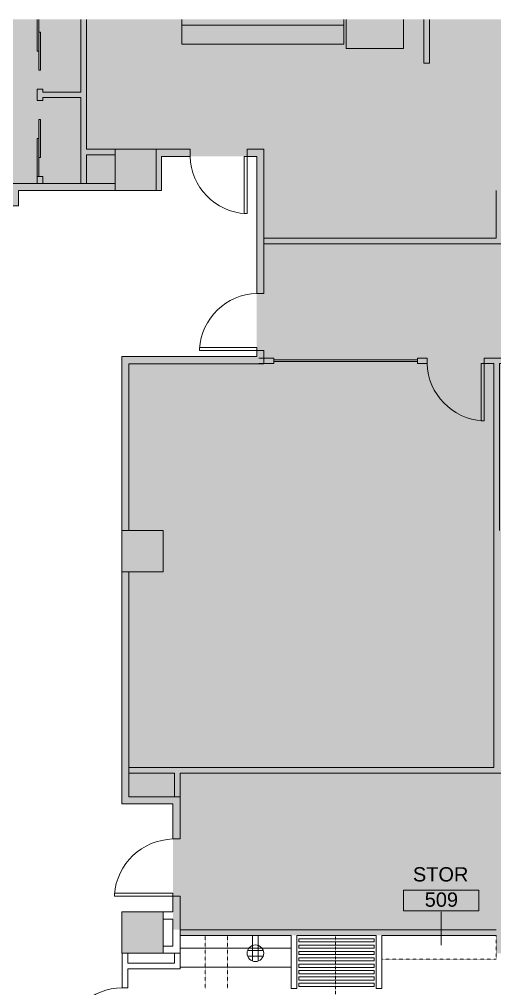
# Model space of a CAD drawing. Header units: inches. Extents: x 1 to 5284, y -575 to 1641.
# Drawn here: x 2401 to 2700, y -77 to 533 of the extents above; entities that cross this region are included whole.
import ezdxf

# ---------------------------------------------------------------- set-up
doc = ezdxf.new("R2010")
doc.units = ezdxf.units.IN
doc.header["$MEASUREMENT"] = 0
for name, pattern in [('Dash 1_16_', [0.125, 0.0625, -0.0625]), ('Hidden 1_8_', [0.1875, 0.125, -0.0625]), ('Overhead', [0.15625, 0.09375, -0.0625])]:
    doc.linetypes.add(name, pattern=pattern)
for name, color, linetype, lineweight in [('A-ANNO-NOTE', 131, 'Continuous', 20), ('A-AREA-IDEN', 2, 'Continuous', 20), ('A-DETL', 90, 'Continuous', 9), ('A-DETL-GENF', 92, 'Continuous', 9), ('A-DETL-HDLN', 90, 'Hidden 1_8_', 9), ('A-DOOR', 31, 'Continuous', 9), ('A-WALL-PATT', 111, 'Continuous', 13), ('Bb-col', 7, 'Continuous', 9), ('Bb-dmiz', 7, 'Continuous', 9), ('BB-Wall', 7, 'Continuous', 9), ('CAD background - for revit_dwg', 8, 'Continuous', 9), ('I-WALL', 2, 'Continuous', 13), ('Q-CASE', 31, 'Continuous', 9)]:
    doc.layers.add(name, color=color, linetype=linetype, lineweight=lineweight)
doc.styles.add('Arial', font='arial.ttf', dxfattribs={"height": 9})

# ---------------------------------------------------------------- blocks, each defined once
blk = doc.blocks.new('Single-Flush - 36_ x 96_-1570086-New Construction - Tel_Data_Elec Plan')
at = {"layer": 'A-DOOR', "color": 250, "lineweight": 20}
for p, q in [((16.25, -1.75), (16.25, -37.77)), ((18, -1.75), (16.25, -1.75)), ((18, -1.75), (18, -37.77)), ((18, -37.77), (16.25, -37.77))]:
    blk.add_line(p, q, dxfattribs=at)
at = {"layer": 'A-DOOR'}
blk.add_arc((18, -1.75), 36.07, 180, 267.21884, dxfattribs=at)
blk = doc.blocks.new('Counter Top _No Backsplash_ - Standard Counter Top-1764996-New Construction - Tel_Data_Elec Plan')
at = {"layer": 'Q-CASE', "lineweight": 13}
for p, q in [((-47.26, 8), (-47.26, 20)), ((-47.26, 20), (22.74, 20)), ((22.74, 11.25), (22.74, 20)), ((-47.26, 0), (-47.26, 8)), ((22.74, 8), (22.74, 11.25)), ((22.74, 0), (22.74, 8)), ((22.74, 0), (-47.26, 0))]:
    blk.add_line(p, q, dxfattribs=at)
blk = doc.blocks.new('Upper Cabinet - Standard Upper Cabinet-1746553-New Construction - Tel_Data_Elec Plan')
at = {"layer": 'Q-CASE', "lineweight": 13}
blk.add_line((24.74, 0), (-47.26, 0), dxfattribs=at)
at = {"layer": 'Q-CASE', "linetype": 'Overhead'}
for p, q in [((-47.26, 0), (-47.26, -15)), ((24.74, -15), (24.74, 0)), ((-47.26, -15), (24.74, -15))]:
    blk.add_line(p, q, dxfattribs=at)
blk = doc.blocks.new('Counter Top _No Backsplash_ - Standard Counter Top-1765774-New Construction - Tel_Data_Elec Plan')
at = {"layer": 'Q-CASE', "lineweight": 13}
for p, q in [((-47.26, 0), (-47.26, -8)), ((22.74, 0), (-47.26, 0)), ((22.74, 0), (22.74, -8)), ((-47.26, -8), (22.74, -8))]:
    blk.add_line(p, q, dxfattribs=at)
blk = doc.blocks.new('CAD background - for revit_dwg-1564186-New Construction - Tel_Data_Elec Plan')
at = {"lineweight": 9}
h = blk.add_hatch(color=256, dxfattribs=at)
h.paths.add_polyline_path([(1469.42, 5), (1473.5, 5), (1473.5, 38), (1445.5, 38), (1445.5, 5), (1468.92, 5)], flags=0)
h.paths.add_polyline_path([(2194, 5), (2194, 33), (2166, 33), (2166, 5)], flags=0)
h.paths.add_polyline_path([(245.5, 5), (273.5, 5), (273.5, 38), (245.5, 38)], flags=0)
h.paths.add_polyline_path([(485.5, 5), (513.5, 5), (513.5, 38), (485.5, 38)], flags=0)
h.paths.add_polyline_path([(1233.5, 5), (1233.5, 38), (1205.5, 38), (1205.5, 5), (1230, 5)], flags=0)
h.paths.add_polyline_path([(1953.5, 5), (1953.5, 38), (1925.5, 38), (1925.5, 5), (1945.8, 5)], flags=0)
h.paths.add_polyline_path([(965.5, 5), (993.5, 5), (993.5, 38), (965.5, 38)], flags=0)
h.paths.add_polyline_path([(1685.5, 5), (1713.5, 5), (1713.5, 38), (1685.5, 38), (1685.5, 16.3)], flags=0)
h.paths.add_polyline_path([(725.5, 5), (753.5, 5), (753.5, 38), (725.5, 38), (725.5, 16.3)], flags=0)
h.paths.add_polyline_path([(737.41, 245), (751.5, 245), (751.5, 250), (755, 250), (755, 275.5), (726.5, 275.5), (726.5, 245), (730, 245)], flags=0)
h.paths.add_polyline_path([(2161, 245.5), (2194, 245.5), (2194, 273.5), (2161, 273.5)], flags=0)
h.paths.add_polyline_path([(5, 245.5), (38, 245.5), (38, 273.5), (5, 273.5)], flags=0)
h.paths.add_polyline_path([(1229, 246.5), (1232.5, 246.5), (1232.5, 272.25), (1208.75, 272.25), (1208.75, 246.5)], flags=0)
h.paths.add_polyline_path([(1952.5, 246.5), (1952.5, 272.5), (1891.5, 272.5), (1891.5, 246.5), (1947, 246.5)], flags=0)
h.paths.add_polyline_path([(1472.5, 246.5), (1472.5, 272.5), (1446.5, 272.5), (1446.5, 246.5), (1469, 246.5)], flags=0)
h.paths.add_polyline_path([(491.17, 246.5), (512.5, 246.5), (512.5, 272.5), (486.5, 272.5), (486.5, 246.5)], flags=0)
h.paths.add_polyline_path([(1709, 246.5), (1712.5, 246.5), (1712.5, 272.5), (1686.5, 272.5), (1686.5, 246.5), (1690, 246.5)], flags=0)
h.paths.add_polyline_path([(999, 250), (1022, 250), (1022, 272.5), (970, 272.5), (970, 250)], flags=0)
h.paths.add_polyline_path([(5, 485.5), (38, 485.5), (38, 513.5), (5, 513.5)], flags=0)
h.paths.add_polyline_path([(2194, 485.5), (2194, 513.5), (2161, 513.5), (2161, 485.5)], flags=0)
h.paths.add_polyline_path([(1945.8, 486.5), (1952.5, 486.5), (1952.5, 512.5), (1926.5, 512.5), (1926.5, 486.5), (1943.5, 486.5)], flags=0)
h.paths.add_polyline_path([(1690, 486.5), (1712.5, 486.5), (1712.5, 512.5), (1686.5, 512.5), (1686.5, 486.5)], flags=0)
h.paths.add_polyline_path([(1451.02, 486.5), (1476.77, 486.5), (1476.77, 512.5), (1450.77, 512.5), (1450.77, 486.5)], flags=0)
h.paths.add_polyline_path([(752.5, 486.5), (752.5, 512.5), (726.5, 512.5), (726.5, 486.5), (730, 486.5)], flags=0)
h.paths.add_polyline_path([(486.5, 486.5), (512.5, 486.5), (512.5, 512.5), (486.5, 512.5)], flags=0)
h.paths.add_polyline_path([(272.5, 486.5), (272.5, 512.5), (246.5, 512.5), (246.5, 486.5)], flags=0)
h.paths.add_polyline_path([(38, 725.5), (38, 753.5), (5, 753.5), (5, 725.5)], flags=0)
h.paths.add_polyline_path([(2161, 725.5), (2194, 725.5), (2194, 753.5), (2161, 753.5)], flags=0)
h.paths.add_polyline_path([(752.5, 726.5), (752.5, 752.5), (726.5, 752.5), (726.5, 726.5)], flags=0)
h.paths.add_polyline_path([(1450.77, 726.5), (1476.77, 726.5), (1476.77, 752.5), (1450.77, 752.5)], flags=0)
h.paths.add_polyline_path([(1686.5, 726.5), (1712.5, 726.5), (1712.5, 752.5), (1686.5, 752.5)], flags=0)
h.paths.add_polyline_path([(246.5, 726.5), (272.5, 726.5), (272.5, 752.5), (246.5, 752.5)], flags=0)
h.paths.add_polyline_path([(486.5, 726.5), (512.5, 726.5), (512.5, 752.5), (486.5, 752.5)], flags=0)
h.paths.add_polyline_path([(1952.5, 726.5), (1952.5, 752.5), (1926.5, 752.5), (1926.5, 726.5)], flags=0)
h.paths.add_polyline_path([(5, 965.5), (38, 965.5), (38, 993.5), (5, 993.5)], flags=0)
h.paths.add_polyline_path([(2194, 965.5), (2194, 993.5), (2161, 993.5), (2161, 965.5)], flags=0)
h.paths.add_polyline_path([(728.81, 966.5), (752.5, 966.5), (752.5, 992.5), (728.81, 992.5), (728.81, 991)], flags=0)
h.paths.add_polyline_path([(1206.5, 966.5), (1232.5, 966.5), (1232.5, 992.5), (1206.5, 992.5), (1206.5, 977.34)], flags=0)
h.paths.add_polyline_path([(1446.5, 966.5), (1472.5, 966.5), (1472.5, 992.5), (1446.5, 992.5), (1446.5, 981.01)], flags=0)
h.paths.add_polyline_path([(992.5, 966.5), (992.5, 992.5), (966.5, 992.5), (966.5, 966.5)], flags=0)
h.paths.add_polyline_path([(1712.5, 966.5), (1712.5, 992.5), (1686.5, 992.5), (1686.5, 966.5)], flags=0)
h.paths.add_polyline_path([(512.5, 966.5), (512.5, 992.5), (486.5, 992.5), (486.5, 966.5)], flags=0)
h.paths.add_polyline_path([(1952.5, 966.5), (1952.5, 992.5), (1926.5, 992.5), (1926.5, 966.5)], flags=0)
h.paths.add_polyline_path([(272.5, 966.5), (272.5, 992.5), (246.5, 992.5), (246.5, 966.5)], flags=0)
at = {"layer": 'Bb-col'}
blk.add_line((1454.52, 486.5), (1476.77, 486.5), dxfattribs=at)
at = {"layer": 'Bb-col', "flags": 128}
for points in [[(1472.5, 966.5), (1472.5, 992.5), (1446.5, 992.5), (1446.5, 966.5)], [(1476.77, 726.5), (1476.77, 752.5), (1450.77, 752.5), (1450.77, 726.5)]]:
    blk.add_lwpolyline(points, close=True, dxfattribs=at)
blk.add_lwpolyline([(1476.77, 486.5), (1476.77, 512.5), (1450.77, 512.5), (1450.77, 486.5), (1451.02, 486.5)], dxfattribs=at)
at = {"layer": 'Bb-dmiz'}
for p, q in [((1487.5, 497.75), (1557.5, 497.75)), ((1561, 497.75), (1611, 497.75)), ((1614.5, 497.75), (1686.5, 497.75)), ((1472.5, 486.5), (1484, 486.5))]:
    blk.add_line(p, q, dxfattribs=at)
at = {"layer": 'Bb-dmiz', "flags": 128}
for points in [[(1472.5, 966.5), (1475.77, 966.5), (1475.77, 988), (1493.77, 988), (1493.77, 992.5), (1472.5, 992.5)], [(1446.5, 966.5), (1385.77, 966.5), (1385.77, 957), (1278.77, 957), (1278.77, 961.5), (1381.27, 961.5), (1381.27, 971), (1446.5, 971)], [(1686.5, 966.5), (1686.5, 936.5), (1540.27, 936.5)], [(1690, 966.5), (1690, 933), (1540.27, 933)], [(1450.77, 752.5), (1450.77, 862), (1535.77, 862), (1535.77, 867.85), (1535.77, 865.85), (1499.77, 865.85), (1499.77, 867.85), (1535.77, 867.85)], [(1455.27, 752.5), (1455.27, 857.44), (1540.27, 857.44), (1540.27, 865.85), (1535.77, 865.85)], [(1450.77, 726.5), (1450.77, 580.5), (1483, 580.5), (1483, 558.42), (1487.5, 558.42), (1487.5, 585), (1455.27, 585), (1455.27, 726.5)], [(1487.5, 501.25), (1487.5, 522.42), (1483, 522.42), (1446.12, 522.42), (1446.12, 524.42), (1483, 524.42), (1483, 522.42), (1483, 512.5), (1472.5, 512.5)], [(1476.77, 491), (1483, 491), (1483, 508), (1476.77, 508)], [(1487.5, 486.5), (1487.5, 489.75), (1487.5, 497.75)]]:
    blk.add_lwpolyline(points, dxfattribs=at)
blk.add_lwpolyline([(1540.27, 901.85), (1540.27, 992.5), (1529.77, 992.5), (1529.77, 952), (1527.77, 952), (1527.77, 988), (1535.77, 988), (1535.77, 901.85)], close=True, dxfattribs=at)
at = {"layer": 'Bb-dmiz'}
for centre, radius, start, end in [((1530.85, 989.04), 37.09, 181.59943, 266.78671), ((1536.81, 864.77), 37.09, 91.59943, 176.78671), ((1483.92, 520.52), 37.91, 91.39412, 175.61721)]:
    blk.add_arc(centre, radius, start, end, dxfattribs=at)
at = {"layer": 'BB-Wall'}
for p, q in [((1592.09, 1074.28), (1592.09, 1055.97)), ((1590.5, 1070.63), (1488.5, 1070.63)), ((1546.5, 859.9), (1637, 859.9)), ((1546.5, 858.9), (1637, 858.9))]:
    blk.add_line(p, q, dxfattribs=at)
at = {"layer": 'BB-Wall', "flags": 128}
for points in [[(1425, 1074.28), (1425, 1028.56), (1401, 1028.56), (1401, 1030.31), (1397.5, 1030.31)], [(1398.54, 1054.31), (1397.54, 1054.31), (1397.54, 1074.28)], [(1398.54, 1066.31), (1399.54, 1066.31), (1399.54, 1042.31), (1398.54, 1042.31), (1398.54, 1074.28)], [(1446.5, 992.5), (1428.5, 992.5), (1428.5, 1074.28)], [(1590.5, 1074.28), (1590.5, 1058.63), (1488.5, 1058.63), (1488.5, 1074.28)], [(1592.09, 1055.97), (1628.09, 1055.97), (1628.09, 1074.28)], [(1644.5, 1074.28), (1644.5, 1046.63), (1641, 1046.63), (1641, 1074.28)], [(1425, 971), (1425, 1025.06), (1401, 1025.06), (1401, 1023.31), (1397.5, 1023.31), (1397.5, 1030.31)], [(1398.54, 987.31), (1399.54, 987.31), (1399.54, 1011.31), (1398.54, 1011.31), (1398.54, 975.31)], [(1398.54, 999.31), (1397.54, 999.31), (1397.54, 975.31), (1397.5, 971)], [(1428.5, 971), (1428.5, 989), (1446.5, 989)], [(1401, 971), (1401, 975.31), (1397.5, 975.31)], [(1688.5, 752.5), (1688.5, 857.65), (1732.65, 857.65), (1732.65, 861.15), (1679, 861.15), (1679, 857.65), (1679, 821.65), (1677, 821.65), (1677, 857.65), (1679, 857.65), (1685, 857.65), (1685, 603.44), (1455.5, 603.44)], [(1487.5, 585), (1487.5, 599.94), (1841.73, 599.94), (1841.73, 558.42), (1845.23, 558.42), (1845.23, 599.94), (1974.5, 599.94), (1974.5, 861.15), (1964.6, 861.15), (1964.6, 857.65), (1971, 857.65), (1971, 603.44), (1776, 603.44), (1776, 857.65), (1781.85, 857.65), (1783.85, 857.65)], [(1537, 861.15), (1546.5, 861.15), (1546.5, 857.65), (1537, 857.65)], [(1455.5, 599.94), (1484, 599.94), (1484, 585)]]:
    blk.add_lwpolyline(points, dxfattribs=at)
blk.add_lwpolyline([(1643, 861.15), (1643, 857.65), (1637, 857.65), (1637, 861.15)], close=True, dxfattribs=at)
at = {"layer": 'BB-Wall'}
blk.add_arc((1680.08, 858.69), 37.09, 181.59943, 266.78671, dxfattribs=at)
blk = doc.blocks.new('FORM Room Tag - Name _ Number-61107-New Construction - Tel_Data_Elec Plan')
at = {"layer": 'A-AREA-IDEN'}
for p, q in [((-0.2444, -0.0231), (-0.2444, -0.1589)), ((-0.2444, -0.0231), (0.2515, -0.0231)), ((0.2515, -0.0231), (0.2515, -0.1589)), ((-0.2444, -0.1589), (0.2515, -0.1589))]:
    blk.add_line(p, q, dxfattribs=at)

msp = doc.modelspace()

# ---------------------------------------------------------------- hatches: boundary and pattern name
at = {"layer": 'A-DETL-GENF'}
h = msp.add_hatch(color=9, dxfattribs=at)
h.paths.add_polyline_path([(1539.14, -536.01), (1632.72, -536.01), (1632.72, -231.26), (1741.47, -231.26), (1741.47, -28.51), (1767.47, -28.51), (1767.47, -51.01), (1806.29, -51.01), (1806.29, -7.01), (1810.29, -7.01), (1810.29, 64.99), (1806.29, 64.99), (1806.29, 211.8), (1810.29, 211.8), (1810.29, 247.8), (1806.29, 247.8), (1806.29, 349.8), (1810.29, 349.8), (1810.29, 354.11), (1559.79, 354.11), (1559.79, 415.99), (1683.79, 415.99), (1683.79, 449.99), (1743.79, 449.99), (1743.79, 451.49), (1767.47, 451.49), (1767.47, 425.49), (1743.79, 425.49), (1743.79, 415.99), (1810.29, 415.99), (1810.29, 455.99), (1896.29, 455.99), (1896.29, 415.99), (2400.75, 415.99), (2400.75, 425.49), (2461.47, 425.49), (2461.47, 451.49), (2487.47, 451.49), (2487.47, 425.49), (2490.75, 425.49), (2490.75, 446.99), (2550.75, 446.99), (2550.75, 320.99), (2465.75, 320.99), (2465.75, 211.49), (2491.75, 211.49), (2491.75, 185.49), (2465.75, 185.49), (2465.75, 39.49), (2497.97, 39.49), (2497.97, -39.76), (2701.47, -39.76), (2701.47, -28.51), (2727.47, -28.51), (2727.47, -39.76), (2941.47, -39.76), (2941.47, -28.51), (2967.47, -28.51), (2967.47, -39.76), (3175.97, -39.76), (3175.97, -27.51), (3208.97, -27.51), (3208.97, 184.49), (3175.97, 184.49), (3175.97, 212.49), (3208.97, 212.49), (3208.97, 424.49), (3175.97, 424.49), (3175.97, 452.49), (3208.97, 452.49), (3208.97, 533.26), (1019.97, 533.26), (1019.97, 452.49), (1052.97, 452.49), (1052.97, 424.49), (1019.97, 424.49), (1019.97, 212.49), (1052.97, 212.49), (1052.97, 184.49), (1019.97, 184.49), (1019.97, -27.51), (1052.97, -27.51), (1052.97, -55.51), (1019.97, -55.51), (1019.97, -267.51), (1052.97, -267.51), (1052.97, -295.51), (1019.97, -295.51), (1019.97, -536.01), (1260.47, -536.01), (1260.47, -503.01), (1288.47, -503.01), (1288.47, -536.01), (1500.47, -536.01), (1500.47, -503.01), (1528.47, -503.01), (1528.47, -536.01)], flags=0)
h.paths.add_polyline_path([(1501.47, -294.51), (1501.47, -268.51), (1527.47, -268.51), (1527.47, -294.51), (1506.14, -294.51)], flags=0)
h.paths.add_polyline_path([(1261.47, -54.51), (1261.47, -28.51), (1287.47, -28.51), (1287.47, -54.51)], flags=0)
h.paths.add_polyline_path([(1527.47, -54.51), (1501.47, -54.51), (1501.47, -28.51), (1527.47, -28.51)], flags=0)
h.paths.add_polyline_path([(2393.25, -53.89), (2393.25, 354.11), (2287.31, 354.11), (2287.31, 343.11), (2352.37, 343.11), (2352.37, 302.05), (2226.31, 302.05), (2226.31, 354.11), (1910.31, 354.11), (1910.31, -53.89), (2214.31, -53.89), (2214.31, -41.89), (2186.56, -41.89), (2186.56, 8.11), (2326.31, 8.11), (2326.31, -49.89), (2295.31, -49.89), (2295.31, -41.89), (2268.31, -41.89), (2268.31, -53.89), (2392.12, -53.89)], flags=0)
h.paths.add_polyline_path([(1741.47, 185.49), (1741.47, 211.49), (1767.47, 211.49), (1767.47, 185.49)], flags=0)
h.paths.add_polyline_path([(2701.47, 185.49), (2701.47, 211.49), (2727.47, 211.49), (2727.47, 185.49)], flags=0)
h.paths.add_polyline_path([(2941.47, 185.49), (2941.47, 211.49), (2967.47, 211.49), (2967.47, 185.49)], flags=0)
h.paths.add_polyline_path([(1501.47, 185.49), (1501.47, 211.49), (1527.47, 211.49), (1527.47, 185.49)], flags=0)
h.paths.add_polyline_path([(1261.47, 185.49), (1261.47, 211.49), (1287.47, 211.49), (1287.47, 185.49)], flags=0)
h.paths.add_polyline_path([(1287.47, 425.49), (1261.47, 425.49), (1261.47, 451.49), (1287.47, 451.49)], flags=0)
h.paths.add_polyline_path([(1527.47, 425.49), (1501.47, 425.49), (1501.47, 451.49), (1527.47, 451.49), (1527.47, 446.93)], flags=0)
h.paths.add_polyline_path([(2221.47, 425.49), (2221.47, 451.49), (2247.47, 451.49), (2247.47, 425.49), (2226.31, 425.49)], flags=0)
h.paths.add_polyline_path([(2967.47, 425.49), (2941.47, 425.49), (2941.47, 451.49), (2967.47, 451.49), (2967.47, 446.99)], flags=0)
h.paths.add_polyline_path([(2727.47, 425.49), (2701.47, 425.49), (2701.47, 451.49), (2727.47, 451.49), (2727.47, 446.99)], flags=0)
h.paths.add_polyline_path([(2007.47, 425.49), (1981.47, 425.49), (1981.47, 451.49), (2007.47, 451.49), (2007.47, 446.99)], flags=0)
at = {"layer": 'A-WALL-PATT'}
msp.add_hatch(color=8, dxfattribs=at).paths.add_polyline_path([(2676.45, -43.26), (2701.47, -43.26), (2701.47, -39.76), (2502.47, -39.76), (2502.47, -43.26), (2629.47, -43.26)], flags=0)

# ---------------------------------------------------------------- linework, layer by layer
at = {"layer": 'A-ANNO-NOTE'}
for p, q in [((2548.13, -43.26), (2548.13, -59.46)), ((2551.62, -43.26), (2551.62, -59.46)), ((2544.92, -52.77), (2554.83, -52.77)), ((2544.92, -56.25), (2554.83, -56.25))]:
    msp.add_line(p, q, dxfattribs=at)
msp.add_circle((2549.87, -54.51), 5.25, dxfattribs=at)
at = {"layer": 'A-AREA-IDEN'}
msp.add_line((2666.82, -49.33), (2666.82, -28.34), dxfattribs=at)
at = {"layer": 'A-DETL', "linetype": 'Dash 1_16_'}
for p, q in [((2518.22, -43.26), (2518.22, -76.76)), ((2532.22, -43.26), (2532.22, -76.76))]:
    msp.add_line(p, q, dxfattribs=at)
at = {"layer": 'A-DETL'}
for p, q in [((2577.15, -45.38), (2624.71, -45.38)), ((2577.15, -47.38), (2577.15, -45.38)), ((2624.71, -47.38), (2577.15, -47.38)), ((2624.71, -45.38), (2624.71, -47.38)), ((2577.15, -49.38), (2624.71, -49.38)), ((2577.15, -51.38), (2577.15, -49.38)), ((2624.71, -51.38), (2577.15, -51.38)), ((2577.15, -53.38), (2624.71, -53.38)), ((2577.15, -55.38), (2577.15, -53.38)), ((2624.71, -49.38), (2624.71, -51.38)), ((2624.71, -53.38), (2624.71, -55.38)), ((2624.71, -55.38), (2577.15, -55.38)), ((2577.15, -57.38), (2624.71, -57.38)), ((2577.15, -59.38), (2577.15, -57.38)), ((2624.71, -59.38), (2577.15, -59.38)), ((2624.71, -57.38), (2624.71, -59.38)), ((2577.15, -61.38), (2624.71, -61.38)), ((2577.15, -63.38), (2577.15, -61.38)), ((2624.71, -63.38), (2577.15, -63.38)), ((2577.15, -65.38), (2624.71, -65.38)), ((2577.15, -67.38), (2577.15, -65.38)), ((2624.71, -61.38), (2624.71, -63.38)), ((2624.71, -65.38), (2624.71, -67.38)), ((2624.71, -67.38), (2577.15, -67.38)), ((2577.15, -69.38), (2624.71, -69.38)), ((2577.15, -71.38), (2577.15, -69.38)), ((2624.71, -71.38), (2577.15, -71.38)), ((2624.71, -69.38), (2624.71, -71.38)), ((2577.15, -73.38), (2624.71, -73.38)), ((2577.15, -75.38), (2577.15, -73.38)), ((2624.71, -75.38), (2577.15, -75.38)), ((2624.71, -73.38), (2624.71, -75.38))]:
    msp.add_line(p, q, dxfattribs=at)
at = {"layer": 'A-DETL-HDLN'}
msp.add_line((2600.33, -43.26), (2600.33, -291.01), dxfattribs=at)
at = {"layer": 'I-WALL', "color": 250, "lineweight": 20}
for p, q in [((2701.47, -39.76), (2502.47, -39.76)), ((2502.47, -39.76), (2502.47, -43.26)), ((2502.47, -43.26), (2572.47, -43.26)), ((2572.47, -43.26), (2572.47, -76.76)), ((2575.97, -43.26), (2625.97, -43.26)), ((2575.97, -76.76), (2575.97, -43.26)), ((2625.97, -43.26), (2625.97, -76.76)), ((2629.47, -43.26), (2701.47, -43.26)), ((2629.47, -76.76), (2629.47, -43.26)), ((2466, -54.51), (2466, -76.33)), ((2469.5, -54.51), (2466, -54.51)), ((2469.5, -60.83), (2469.5, -54.51)), ((2498.97, -54.51), (2498.97, -60.83)), ((2502.47, -54.51), (2498.97, -54.51)), ((2502.47, -64.33), (2502.47, -54.51)), ((2498.97, -60.83), (2469.5, -60.83)), ((2469.5, -76.33), (2469.5, -64.33)), ((2469.5, -64.33), (2502.47, -64.33)), ((2466, -76.33), (2469.5, -76.33)), ((2572.47, -76.76), (2575.97, -76.76)), ((2625.97, -76.76), (2629.47, -76.76))]:
    msp.add_line(p, q, dxfattribs=at)

# ---------------------------------------------------------------- block references
at = {"layer": 'A-AREA-IDEN', "xscale": 95.99999999999994, "yscale": 95.99999999999994, "zscale": 95.99999999999994}
msp.add_blockref('FORM Room Tag - Name _ Number-61107-New Construction - Tel_Data_Elec Plan', (2666.48, -12.51), dxfattribs=at)
at = {"layer": 'A-DOOR', "lineweight": 13, "rotation": 269.9999999999999}
msp.add_blockref('Single-Flush - 36_ x 96_-1570086-New Construction - Tel_Data_Elec Plan', (2467.75, -94.33), dxfattribs=at)
at = {"layer": 'CAD background - for revit_dwg', "color": 7}
msp.add_blockref('CAD background - for revit_dwg-1564186-New Construction - Tel_Data_Elec Plan', (1014.97, -541.01), dxfattribs=at)
at = {"layer": 'Q-CASE', "lineweight": 13, "rotation": 180}
msp.add_blockref('Counter Top _No Backsplash_ - Standard Counter Top-1764996-New Construction - Tel_Data_Elec Plan', (2525.21, -43.26), dxfattribs=at)
at = {"layer": 'Q-CASE', "lineweight": 13}
for name, p in [('Counter Top _No Backsplash_ - Standard Counter Top-1765774-New Construction - Tel_Data_Elec Plan', (2549.74, -43.26)), ('Upper Cabinet - Standard Upper Cabinet-1746553-New Construction - Tel_Data_Elec Plan', (2676.74, -43.26))]:
    msp.add_blockref(name, p, dxfattribs=at)

# ---------------------------------------------------------------- texts
at = {"layer": 'A-AREA-IDEN', "lineweight": 9, "char_height": 9, "attachment_point": 2, "line_spacing_factor": 0.941778, "style": 'Arial'}
for s, insert, width in [('STOR', (2666.49, -0.33), 41.6505), ('509', (2666.95, -16.23), 25.1225)]:
    msp.add_mtext(s, dxfattribs=dict(at, insert=insert, width=width))

doc.saveas('drawing.dxf')
